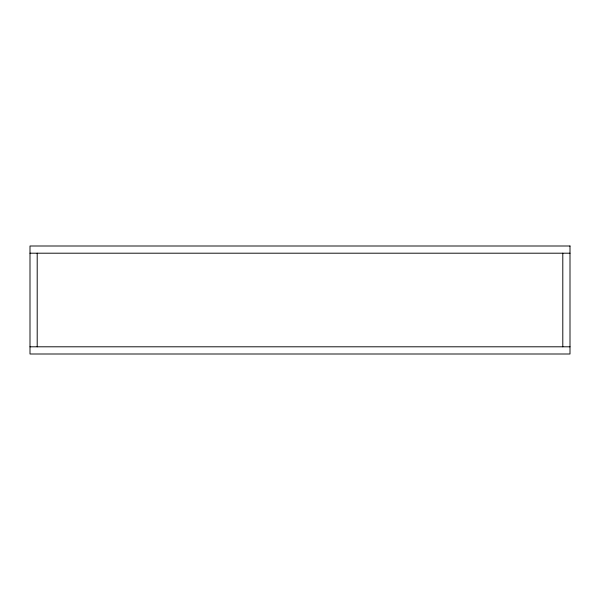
<?xml version="1.0" encoding="UTF-8"?>
<svg xmlns="http://www.w3.org/2000/svg" width="600" height="600" viewBox="0 0 600 600"><rect width="100%" height="100%" fill="white"/><g stroke="black" fill="none" stroke-linecap="round" stroke-linejoin="round"><path stroke-width="0.9" d="M30 253.2L570 253.2M30 346.8L570 346.8M562.8 253.2L562.8 346.8M37.2 253.2L37.2 346.8M570 246L30 246L30 354L570 354L570 246"/></g></svg>
